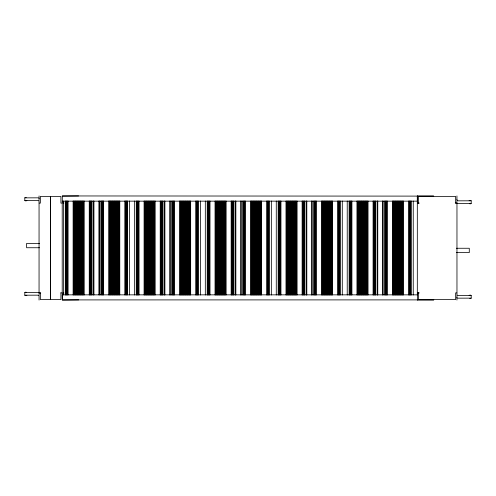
<?xml version="1.0" encoding="UTF-8"?>
<svg xmlns="http://www.w3.org/2000/svg" width="496" height="496" viewBox="0 0 496 496"><rect width="100%" height="100%" fill="white"/><g stroke="black" fill="none" stroke-linecap="round" stroke-linejoin="round"><path stroke-width="0.74" d="M39.06 300.061L39.054 293.031M63.947 293.024L62.229 293.198L62.409 300.055L78.709 299.875M417.291 196.125L433.771 196.118L62.335 195.951L62.229 202.802L63.947 202.976M456.946 202.969L456.946 199.64M456.94 195.939L456.94 199.826M433.777 299.894L62.229 299.913L62.229 294.853L417.644 294.853M62.229 196.118L78.604 195.951M418.984 202.976L417.291 202.833L417.446 195.951M433.771 299.882L417.291 299.875M26.883 200.465A1.469 1.469 0 0 1 24.8 200.465L24.8 197.861L38.056 197.83L39.358 198.257M24.8 200.465L37.69 200.434L38.589 200.83M469.78 203.788A1.469 1.469 0 0 0 471.2 203.403L471.2 200.799L458.31 200.83L457.411 200.434M471.2 203.403L457.944 203.434L455.266 203M26.883 295.201A1.469 1.469 0 0 1 24.8 295.201L24.8 292.597L38.056 292.566L40.734 293M24.8 295.201L37.69 295.17L38.589 295.566M469.78 298.524A1.469 1.469 0 0 0 471.2 298.139L471.2 295.535L458.31 295.566L457.411 295.17M471.2 298.139L457.944 298.17L456.642 297.743M62.229 201.159L417.644 201.153M419.089 203.143L417.316 203.143L417.316 292.857L419.089 292.857M39.525 243.4L26.629 243.4L26.629 247.74L39.525 247.74M456.388 248.26L469.284 248.26L469.284 252.6L456.388 252.6M418.984 293.024L417.291 293.167L417.446 300.049M456.946 293.031L456.94 300.061M418.612 203.143L418.612 196.459L455.663 196.459L455.663 203.143L456.965 203.143L456.965 292.857L455.663 292.857L455.663 299.541L418.612 299.541L418.612 292.857M417.291 196.081L417.291 201.153M413.249 200.998L413.249 295.002M411.339 200.998L411.339 295.002M410.645 200.998L410.645 295.002M409.95 200.998L409.95 295.002M409.256 200.998L409.256 295.002M408.561 200.998L408.561 295.002M403.527 200.998L403.527 295.002M402.833 200.998L402.833 295.002M402.138 200.998L402.138 295.002M401.444 200.998L401.444 295.002M400.749 200.998L400.749 295.002M400.055 200.998L400.055 295.002M399.367 200.998L399.367 295.002M398.672 200.998L398.672 295.002M397.978 200.998L397.978 295.002M397.284 200.998L397.284 295.002M396.589 200.998L396.589 295.002M395.895 200.998L395.895 295.002M395.2 200.998L395.2 295.002M394.506 200.998L394.506 295.002M393.812 200.998L393.812 295.002M393.117 200.998L393.117 295.002M392.423 200.998L392.423 295.002M387.388 200.998L387.388 295.002M386.694 200.998L386.694 295.002M386 200.998L386 295.002M385.305 200.998L385.305 295.002M384.611 200.998L384.611 295.002M383.067 200.998L383.067 295.002M382.707 200.998L382.707 295.002M377.766 200.998L377.766 295.002M377.406 200.998L377.406 295.002M375.863 200.998L375.863 295.002M375.168 200.998L375.168 295.002M374.474 200.998L374.474 295.002M373.779 200.998L373.779 295.002M373.085 200.998L373.085 295.002M368.051 200.998L368.051 295.002M367.356 200.998L367.356 295.002M366.662 200.998L366.662 295.002M365.967 200.998L365.967 295.002M365.273 200.998L365.273 295.002M364.579 200.998L364.579 295.002M363.884 200.998L363.884 295.002M363.19 200.998L363.19 295.002M362.495 200.998L362.495 295.002M361.801 200.998L361.801 295.002M361.113 200.998L361.113 295.002M360.418 200.998L360.418 295.002M359.724 200.998L359.724 295.002M359.03 200.998L359.03 295.002M358.335 200.998L358.335 295.002M357.641 200.998L357.641 295.002M356.946 200.998L356.946 295.002M351.912 200.998L351.912 295.002M351.218 200.998L351.218 295.002M350.523 200.998L350.523 295.002M349.829 200.998L349.829 295.002M349.134 200.998L349.134 295.002M347.225 200.998L347.225 295.002M342.29 200.998L342.29 295.002M340.38 200.998L340.38 295.002M339.686 200.998L339.686 295.002M338.991 200.998L338.991 295.002M338.303 200.998L338.303 295.002M337.609 200.998L337.609 295.002M332.574 200.998L332.574 295.002M331.88 200.998L331.88 295.002M331.185 200.998L331.185 295.002M330.491 200.998L330.491 295.002M329.797 200.998L329.797 295.002M329.102 200.998L329.102 295.002M328.408 200.998L328.408 295.002M327.713 200.998L327.713 295.002M327.019 200.998L327.019 295.002M326.325 200.998L326.325 295.002M325.63 200.998L325.63 295.002M324.936 200.998L324.936 295.002M324.241 200.998L324.241 295.002M323.547 200.998L323.547 295.002M322.859 200.998L322.859 295.002M322.164 200.998L322.164 295.002M321.47 200.998L321.47 295.002M316.436 200.998L316.436 295.002M315.741 200.998L315.741 295.002M315.047 200.998L315.047 295.002M314.352 200.998L314.352 295.002M313.658 200.998L313.658 295.002M312.108 200.998L312.108 295.002M311.748 200.998L311.748 295.002M306.813 200.998L306.813 295.002M306.454 200.998L306.454 295.002M304.904 200.998L304.904 295.002M304.209 200.998L304.209 295.002M303.515 200.998L303.515 295.002M302.82 200.998L302.82 295.002M302.126 200.998L302.126 295.002M297.098 200.998L297.098 295.002M296.403 200.998L296.403 295.002M295.709 200.998L295.709 295.002M295.015 200.998L295.015 295.002M294.32 200.998L294.32 295.002M293.626 200.998L293.626 295.002M292.931 200.998L292.931 295.002M292.237 200.998L292.237 295.002M291.543 200.998L291.543 295.002M290.848 200.998L290.848 295.002M290.154 200.998L290.154 295.002M289.459 200.998L289.459 295.002M288.765 200.998L288.765 295.002M288.071 200.998L288.071 295.002M287.376 200.998L287.376 295.002M286.682 200.998L286.682 295.002M285.987 200.998L285.987 295.002M280.959 200.998L280.959 295.002M280.265 200.998L280.265 295.002M279.57 200.998L279.57 295.002M278.876 200.998L278.876 295.002M278.182 200.998L278.182 295.002M276.272 200.998L276.272 295.002M271.337 200.998L271.337 295.002M269.427 200.998L269.427 295.002M268.733 200.998L268.733 295.002M268.038 200.998L268.038 295.002M267.344 200.998L267.344 295.002M266.65 200.998L266.65 295.002M261.621 200.998L261.621 295.002M260.927 200.998L260.927 295.002M260.233 200.998L260.233 295.002M259.538 200.998L259.538 295.002M258.844 200.998L258.844 295.002M258.149 200.998L258.149 295.002M257.455 200.998L257.455 295.002M256.761 200.998L256.761 295.002M256.066 200.998L256.066 295.002M255.372 200.998L255.372 295.002M254.677 200.998L254.677 295.002M253.983 200.998L253.983 295.002M253.289 200.998L253.289 295.002M252.594 200.998L252.594 295.002M251.9 200.998L251.9 295.002M251.205 200.998L251.205 295.002M250.511 200.998L250.511 295.002M245.483 200.998L245.483 295.002M244.788 200.998L244.788 295.002M244.094 200.998L244.094 295.002M243.4 200.998L243.4 295.002M242.705 200.998L242.705 295.002M241.155 200.998L241.155 295.002M240.796 200.998L240.796 295.002M235.86 200.998L235.86 295.002M235.501 200.998L235.501 295.002M233.951 200.998L233.951 295.002M233.256 200.998L233.256 295.002M232.562 200.998L232.562 295.002M231.868 200.998L231.868 295.002M231.173 200.998L231.173 295.002M226.139 200.998L226.139 295.002M225.444 200.998L225.444 295.002M224.75 200.998L224.75 295.002M224.056 200.998L224.056 295.002M223.367 200.998L223.367 295.002M222.673 200.998L222.673 295.002M221.979 200.998L221.979 295.002M221.284 200.998L221.284 295.002M220.59 200.998L220.59 295.002M219.895 200.998L219.895 295.002M219.201 200.998L219.201 295.002M218.507 200.998L218.507 295.002M217.812 200.998L217.812 295.002M217.118 200.998L217.118 295.002M216.423 200.998L216.423 295.002M215.729 200.998L215.729 295.002M215.035 200.998L215.035 295.002M210 200.998L210 295.002M209.306 200.998L209.306 295.002M208.611 200.998L208.611 295.002M207.923 200.998L207.923 295.002M207.229 200.998L207.229 295.002M205.319 200.998L205.319 295.002M200.384 200.998L200.384 295.002M198.474 200.998L198.474 295.002M197.78 200.998L197.78 295.002M197.086 200.998L197.086 295.002M196.391 200.998L196.391 295.002M195.697 200.998L195.697 295.002M190.662 200.998L190.662 295.002M189.968 200.998L189.968 295.002M189.274 200.998L189.274 295.002M188.579 200.998L188.579 295.002M187.885 200.998L187.885 295.002M187.19 200.998L187.19 295.002M186.496 200.998L186.496 295.002M185.802 200.998L185.802 295.002M185.113 200.998L185.113 295.002M184.419 200.998L184.419 295.002M183.725 200.998L183.725 295.002M183.03 200.998L183.03 295.002M182.336 200.998L182.336 295.002M181.641 200.998L181.641 295.002M180.947 200.998L180.947 295.002M180.253 200.998L180.253 295.002M179.558 200.998L179.558 295.002M174.524 200.998L174.524 295.002M173.829 200.998L173.829 295.002M173.135 200.998L173.135 295.002M172.441 200.998L172.441 295.002M171.746 200.998L171.746 295.002M170.202 200.998L170.202 295.002M169.843 200.998L169.843 295.002M164.901 200.998L164.901 295.002M164.542 200.998L164.542 295.002M162.998 200.998L162.998 295.002M162.304 200.998L162.304 295.002M161.609 200.998L161.609 295.002M160.915 200.998L160.915 295.002M160.22 200.998L160.22 295.002M155.186 200.998L155.186 295.002M154.492 200.998L154.492 295.002M153.797 200.998L153.797 295.002M153.103 200.998L153.103 295.002M152.408 200.998L152.408 295.002M151.714 200.998L151.714 295.002M151.02 200.998L151.02 295.002M150.325 200.998L150.325 295.002M149.631 200.998L149.631 295.002M148.936 200.998L148.936 295.002M148.242 200.998L148.242 295.002M147.548 200.998L147.548 295.002M146.859 200.998L146.859 295.002M146.165 200.998L146.165 295.002M145.471 200.998L145.471 295.002M144.776 200.998L144.776 295.002M144.082 200.998L144.082 295.002M139.047 200.998L139.047 295.002M138.353 200.998L138.353 295.002M137.659 200.998L137.659 295.002M136.964 200.998L136.964 295.002M136.27 200.998L136.27 295.002M134.36 200.998L134.36 295.002M129.493 200.954L129.493 294.959M127.584 200.954L127.584 294.959M126.889 200.954L126.889 294.959M126.195 200.954L126.195 294.959M125.5 200.954L125.5 294.959M124.806 200.954L124.806 294.959M119.778 200.954L119.778 294.959M119.083 200.954L119.083 294.959M118.389 200.954L118.389 294.959M117.695 200.954L117.695 294.959M117 200.954L117 294.959M116.306 200.954L116.306 294.959M115.611 200.954L115.611 294.959M114.917 200.954L114.917 294.959M114.223 200.954L114.223 294.959M113.528 200.954L113.528 294.959M112.834 200.954L112.834 294.959M112.139 200.954L112.139 294.959M111.445 200.954L111.445 294.959M110.751 200.954L110.751 294.959M110.056 200.954L110.056 294.959M109.362 200.954L109.362 294.959M108.667 200.954L108.667 294.959M103.639 200.954L103.639 294.959M102.945 200.954L102.945 294.959M102.25 200.954L102.25 294.959M101.556 200.954L101.556 294.959M100.862 200.954L100.862 294.959M99.312 200.954L99.312 294.959M98.952 200.954L98.952 294.959M93.942 200.973L93.942 294.984M93.583 200.973L93.583 294.984M92.033 200.973L92.033 294.984M91.338 200.973L91.338 294.984M90.644 200.973L90.644 294.984M89.95 200.973L89.95 294.984M89.255 200.973L89.255 294.984M84.227 200.973L84.227 294.984M83.533 200.973L83.533 294.984M82.838 200.973L82.838 294.984M82.144 200.973L82.144 294.984M81.449 200.973L81.449 294.984M80.755 200.973L80.755 294.984M80.061 200.973L80.061 294.984M79.366 200.973L79.366 294.984M78.672 200.973L78.672 294.984M77.977 200.973L77.977 294.984M77.283 200.973L77.283 294.984M76.589 200.973L76.589 294.984M75.894 200.973L75.894 294.984M75.2 200.973L75.2 294.984M74.505 200.973L74.505 294.984M73.811 200.973L73.811 294.984M73.117 200.973L73.117 294.984M68.088 200.973L68.088 294.984M67.394 200.973L67.394 294.984M66.7 200.973L66.7 294.984M66.005 200.973L66.005 294.984M65.311 200.973L65.311 294.984M63.401 200.973L63.401 294.984M39.06 195.939L39.054 202.969M24.8 197.861A1.469 1.469 0 0 1 26.22 197.476M24.8 292.597A1.469 1.469 0 0 1 26.22 292.212M469.117 295.535A1.469 1.469 0 0 1 471.2 295.535M469.117 200.799A1.469 1.469 0 0 1 471.2 200.799M50.629 196.459L50.629 299.528L50.629 196.459M60.915 292.845L60.909 299.528L40.35 299.528L40.35 292.845L39.054 292.845L39.054 203.131L40.35 203.131L40.35 196.459L60.915 196.459L60.909 203.131L62.205 203.131L62.205 292.845L60.909 292.845"/></g></svg>
